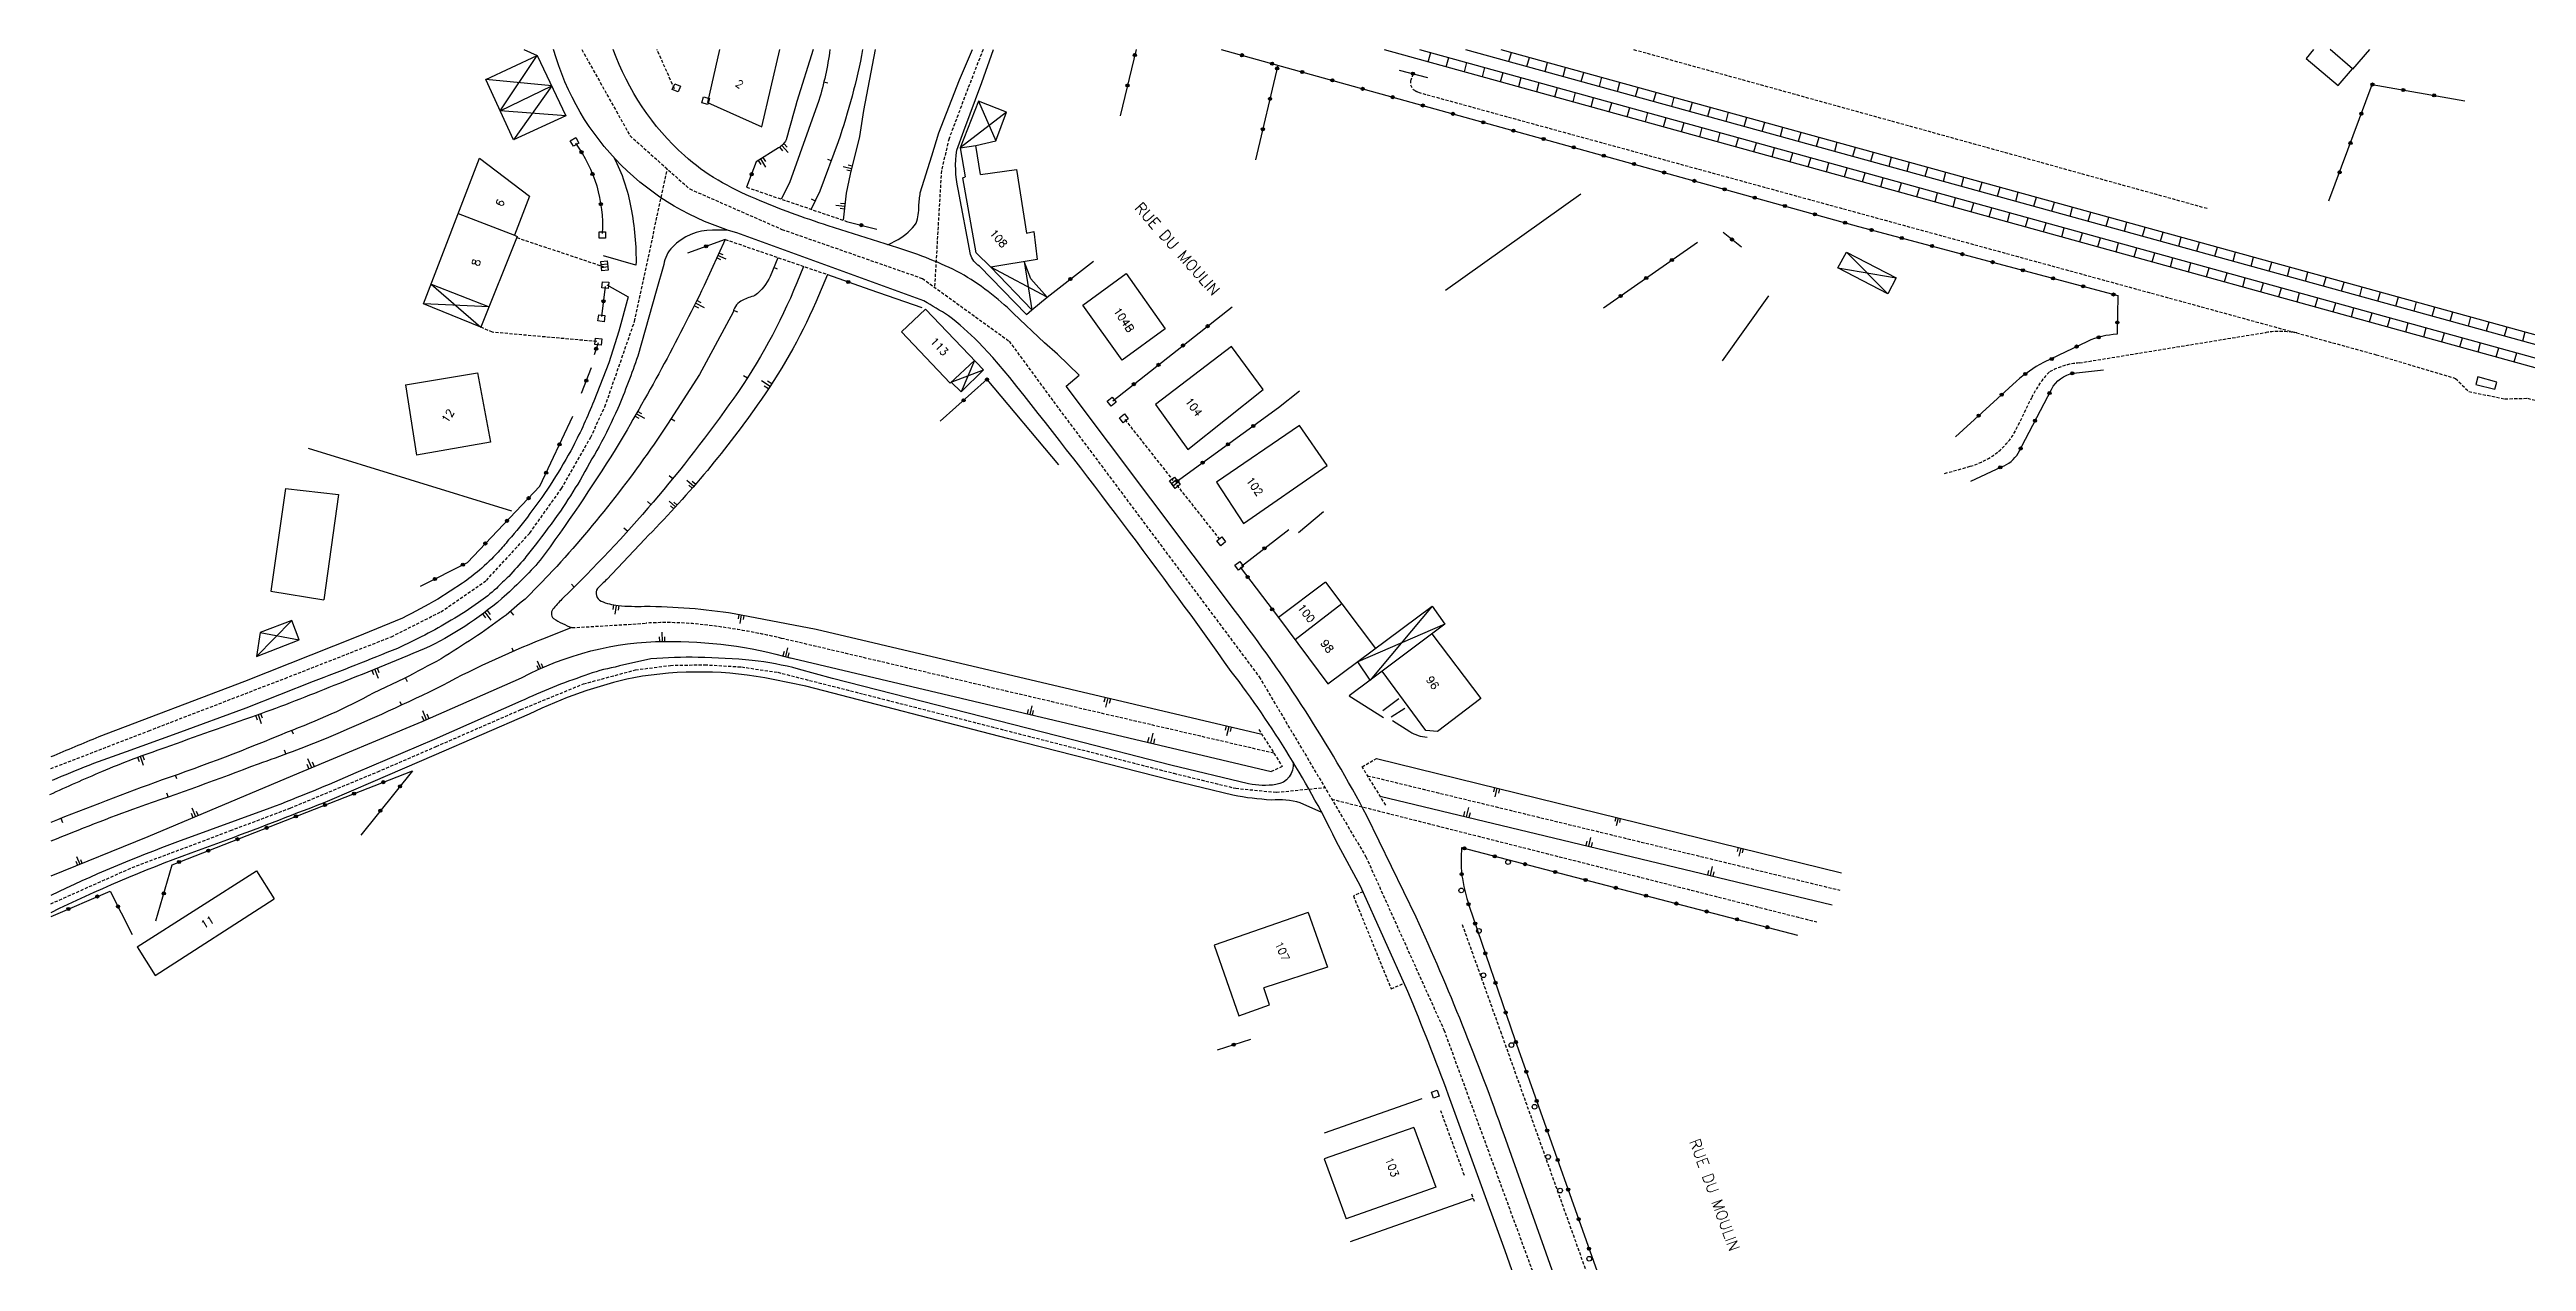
# Model space of a CAD drawing. Header units: millimetres. Extents: x 109000 to 110000, y 124999 to 126000.
# Drawn here: x 109016.7 to 109412.4, y 125806.4 to 126000 of the extents above; entities that cross this region are included whole.
import ezdxf
from ezdxf.enums import TextEntityAlignment as Align

# ---------------------------------------------------------------- set-up
doc = ezdxf.new("R2010")
doc.units = ezdxf.units.MM
doc.linetypes.add('DASHED', pattern=[0.75, 0.5, -0.25])
doc.layers.get('0').update_dxf_attribs({"linetype": 'CONTINUOUS'})
for name, color, linetype in [('W0001', 6, 'DASHED'), ('W0008', 7, 'CONTINUOUS'), ('W0100', 7, 'CONTINUOUS'), ('W0112', 1, 'DASHED'), ('W0211', 2, 'CONTINUOUS'), ('W0310', 3, 'CONTINUOUS'), ('W0322', 7, 'CONTINUOUS'), ('W0420', 7, 'CONTINUOUS'), ('W0515', 5, 'CONTINUOUS'), ('W0700', 7, 'CONTINUOUS'), ('W0989', 7, 'CONTINUOUS'), ('W0991', 7, 'CONTINUOUS')]:
    doc.layers.add(name, color=color, linetype=linetype)
doc.styles.get("Standard").update_dxf_attribs({"font": 'romans.shx', "width": 0.85})

# ---------------------------------------------------------------- blocks, each defined once
blk = doc.blocks.new('t322o')
at = {"color": 0, "linetype": 'Continuous'}
for radius in [0.25, 0.15]:
    blk.add_circle((0, 0), radius, dxfattribs=at)
blk = doc.blocks.new('t112o')
at = {"color": 0, "linetype": 'Continuous'}
for p, q in [((-0.5, 0.5), (0.5, 0.5)), ((-0.5, -0.5), (-0.5, 0.5)), ((0.5, 0.5), (0.5, -0.5)), ((0.5, -0.5), (-0.5, -0.5))]:
    blk.add_line(p, q, dxfattribs=at)

msp = doc.modelspace()

# ---------------------------------------------------------------- linework, layer by layer
at = {"layer": 'W0001'}
for points in [[(109101.72, 126000), (109109.42, 125986.25), (109118.96, 125977.73), (109133.69, 125971.27), (109156.13, 125963.43), (109169.99, 125953.41), (109177.05, 125943.79), (109209.94, 125899.78), (109226.97, 125871.06), (109239.44, 125843.38), (109253.9, 125803.98), (109272.89, 125750)], [(109165.83, 126000), (109163.41, 125993.79), (109160.39, 125985.77), (109159.16, 125980.65), (109158.07, 125962.03)], [(109016.89, 125885.12), (109032.55, 125891.17), (109054.32, 125899.55), (109071.31, 125906.19), (109079.22, 125910.18), (109086.48, 125915.19), (109093.43, 125922.77), (109098.49, 125929.88), (109103.15, 125938.06), (109105.42, 125942.94), (109110.16, 125956.58), (109115.39, 125980.92)], [(109016.89, 125863.52), (109029.89, 125869.32), (109045.61, 125875.22), (109055.14, 125878.82), (109069.12, 125884.62), (109078.48, 125888.67), (109092, 125894.56), (109101.99, 125898.66), (109110.29, 125900.9), (109115.89, 125901.62), (109121.37, 125901.72), (109127.25, 125901.37), (109133.02, 125900.51), (109146.74, 125897.03), (109196.31, 125884.38), (109206.19, 125881.98), (109212.68, 125881.35), (109220.42, 125882.11)], [(109221.52, 125880.26), (109299.03, 125860.63)]]:
    msp.add_lwpolyline(points, dxfattribs=at)
at = {"layer": 'W0008'}
for points in [[(109269.59, 125750), (109249.24, 125808.1), (109240.17, 125832.96, 0.012265), (109233.65, 125849.54), (109226.14, 125866.33), (109222.59, 125872.84, 0.050451), (109205.48, 125900.66, 0.013779), (109170.08, 125947.63), (109167.39, 125950.8), (109165.09, 125953.26, 0.035169), (109160.29, 125957.47, 0.010298), (109156.38, 125959.83), (109126.49, 125970.72, -0.261584), (109097.22, 126000)], [(109276.19, 125750), (109255.47, 125808.64), (109249.05, 125826.64, 0.020672), (109235.03, 125861.39), (109227.13, 125877.58, 0.04239), (109206.13, 125910.22), (109179.08, 125946.22), (109181.17, 125947.98), (109177.74, 125951.34), (109175.66, 125953.16), (109170.68, 125957.85, 0.063445), (109162.21, 125964.29, 0.045468), (109152.19, 125968.3), (109141.07, 125971.85, -0.022517), (109129.51, 125976.13, -0.032078), (109123.49, 125979.13, -0.051035), (109118.12, 125983.05, -0.123093), (109106.75, 126000)], [(109150.62, 125968.8), (109152.25, 125969.67, 0.118755), (109155.14, 125972.27, 0.088458), (109155.55, 125974.97, -0.015936), (109155.8, 125977.12), (109157.63, 125983.01), (109158.78, 125986.67), (109162.07, 125995.18), (109164.12, 126000)], [(109172.78, 125957.68), (109165.25, 125965.39, -0.167968), (109163.81, 125967.26), (109161.83, 125977.71, -0.087676), (109161.62, 125983.91), (109162.75, 125986.99), (109165.61, 125994.72), (109167.51, 126000)], [(109106.85, 125982.75, -0.077718), (109109.56, 125974.78, -0.052818), (109110.38, 125965.54), (109105.2, 125967.04)], [(109125, 125971.17), (109122.62, 125971.16, 0.201359), (109116.2, 125968.43, 0.158567), (109114.83, 125965.66), (109113.6, 125961.39), (109110.67, 125951.03, -0.017223), (109107.46, 125942.63, -0.015394), (109104.51, 125936.61, 0.004366), (109101.46, 125931.22, -0.010107), (109098.3, 125926.25, -0.007354), (109094.29, 125920.83, 0.022718), (109092.61, 125918.69, 0.005293), (109090.09, 125915.84, 0.028645), (109088.09, 125913.92, -0.026137), (109085.25, 125911.66, -0.02687), (109080.86, 125908.82, -0.02764), (109072.27, 125904.34, -0.006306), (109058.81, 125899.03), (109048.06, 125894.78), (109037.05, 125890.76), (109028.93, 125887.82, 0.021704), (109017.13, 125883.22, 0.368682)], [(109105.74, 125962.39), (109109.15, 125960.51), (109107.64, 125954.99), (109106.05, 125949.94), (109103.63, 125943.82, -0.026086), (109100.33, 125936.61, -0.039184), (109093.45, 125925.86, -0.028518), (109090.03, 125921.66, -0.019764), (109088.37, 125919.73, -0.022103), (109085.38, 125916.82, -0.016101), (109082.65, 125914.73), (109078.72, 125912.2, -0.007142), (109073.08, 125909.15), (109065.66, 125906.11), (109047.83, 125899.03), (109024.57, 125890.18, 0.005821), (109016.89, 125886.99, 4.361052)], [(109215.36, 125886.16, -0.407698), (109212.6, 125882.57, -0.084286), (109208.25, 125882.7), (109195.84, 125885.68), (109180.11, 125889.75), (109141.76, 125899.54), (109136.33, 125901.02, 0.040783), (109128.96, 125902.39, 0.021516), (109120.31, 125902.9, 0.025176), (109112.77, 125902.64, 0.013751), (109107.03, 125901.36, 0.041865), (109102.23, 125899.99, 0.032822), (109092.01, 125895.88), (109078.14, 125889.8), (109065.65, 125884.43, -0.00874), (109051.9, 125878.79), (109037.15, 125873.41, 0.025428), (109016.89, 125864.84, 4.13687)], [(109219.93, 125878.11), (109216.48, 125879.67, 0.087488), (109211.9, 125880.11, -0.034095), (109205.74, 125880.87), (109196.04, 125883.25), (109169.94, 125889.88), (109137.49, 125898.3), (109132.32, 125899.38, 0.093483), (109110.02, 125899.65, 0.060772), (109093.31, 125893.82), (109078.11, 125887.23), (109068.36, 125882.99), (109061.41, 125880.03, -0.004265), (109045.14, 125873.76), (109039.25, 125871.61, 0.026938), (109016.89, 125862.09, 0.251888)]]:
    msp.add_lwpolyline(points, format="xyb", dxfattribs=at)
msp.add_lwpolyline([(109172.78, 125957.68), (109173.59, 125958.44)], dxfattribs=at)
at = {"layer": 'W0100'}
for points in [[(109092.45, 126000), (109094.6, 125999.05), (109099.2, 125989.4), (109090.84, 125985.6), (109086.39, 125995.19), (109094.6, 125999.05)], [(109099.2, 125989.4), (109088.69, 125990.23), (109094.6, 125999.05)], [(109123.73, 126000), (109121.79, 125991.54), (109130.48, 125987.66), (109133.36, 126000)], [(109378.34, 126000), (109377.17, 125998.56), (109382.3, 125994.27), (109384.57, 125996.93), (109381.03, 126000)], [(109384.57, 125996.93), (109384.65, 125996.85), (109387.34, 126000)], [(109096.93, 125994.18), (109086.39, 125995.19)], [(109088.69, 125990.23), (109096.93, 125994.18)], [(109096.93, 125994.18), (109090.84, 125985.6)], [(109165.44, 125980.04), (109164.67, 125984.65), (109167.84, 125985.44), (109169.57, 125989.99), (109165.12, 125991.77), (109162.15, 125984.3), (109164.67, 125984.65)], [(109169.57, 125989.99), (109162.15, 125984.3)], [(109165.12, 125991.77), (109167.84, 125985.44)], [(109085.36, 125982.64), (109093.35, 125976.6), (109090.97, 125970.32), (109091.41, 125970.14), (109085.62, 125955.65), (109076.43, 125959.36), (109085.36, 125982.64)], [(109162.15, 125984.3), (109162.98, 125979.66)], [(109165.44, 125980.04), (109171.19, 125980.86), (109172.77, 125970.69), (109173.91, 125970.95), (109174.48, 125966.46), (109167.08, 125965.26), (109164.74, 125967.53), (109162.6, 125979.53), (109162.98, 125979.66)], [(109081.97, 125973.8), (109090.97, 125970.32)], [(109167.08, 125965.26), (109173.59, 125958.44), (109176.07, 125960.44), (109173.46, 125963.37), (109172.37, 125966.12)], [(109172.37, 125966.12), (109173.59, 125958.44)], [(109303.76, 125967.64), (109311.66, 125963.53), (109310.33, 125960.95), (109302.36, 125965.11), (109303.76, 125967.64), (109310.33, 125960.95)], [(109077.65, 125962.54), (109086.92, 125958.89)], [(109077.65, 125962.54), (109085.62, 125955.65)], [(109176.07, 125960.44), (109167.08, 125965.26)], [(109181.75, 125959.16), (109188.7, 125964.21), (109194.89, 125955.37), (109188.07, 125950.38), (109181.75, 125959.16)], [(109302.36, 125965.11), (109311.66, 125963.53)], [(109086.92, 125958.89), (109076.43, 125959.36)], [(109156.61, 125958.53), (109152.82, 125954.91), (109160.58, 125946.71), (109164.43, 125950.34)], [(109156.61, 125958.53), (109165.87, 125948.83)], [(109164.43, 125950.34), (109162.32, 125945.3)], [(109193.37, 125943.28), (109198.53, 125936.13), (109210.55, 125945.67), (109205.5, 125952.54), (109193.37, 125943.28)], [(109073.57, 125946.45), (109085.06, 125948.34)], [(109073.57, 125946.45), (109075.33, 125935.21)], [(109085.06, 125948.34), (109087.12, 125937.26)], [(109165.87, 125948.83), (109162.32, 125945.3), (109160.75, 125946.88)], [(109160.75, 125946.88), (109165.87, 125948.83)], [(109404.59, 125947.69), (109404.29, 125946.49), (109407.32, 125945.75), (109407.65, 125946.87), (109404.59, 125947.69)], [(109203.11, 125930.88), (109207.4, 125924.3), (109220.77, 125933.55), (109216.38, 125939.94), (109203.11, 125930.88)], [(109087.12, 125937.26), (109075.33, 125935.21)], [(109054.39, 125929.89), (109052.08, 125913.48)], [(109054.39, 125929.89), (109062.88, 125928.94)], [(109062.88, 125928.94), (109060.52, 125912.07)], [(109220.53, 125914.92), (109212.99, 125909.26), (109220.91, 125898.65), (109237.57, 125911.08), (109239.58, 125908.2), (109227.64, 125899.28), (109225.68, 125902.21)], [(109220.53, 125914.92), (109228.49, 125904.31)], [(109052.08, 125913.48), (109060.52, 125912.07)], [(109223.15, 125911.43), (109215.66, 125905.69)], [(109237.57, 125911.08), (109227.64, 125899.28)], [(109049.78, 125903.03), (109056.58, 125905.7), (109055.39, 125908.8), (109050.36, 125906.87), (109049.78, 125903.03), (109055.39, 125908.8)], [(109050.36, 125906.87), (109056.58, 125905.7)], [(109239.58, 125908.2), (109225.68, 125902.21)], [(109237.53, 125906.67), (109245.36, 125896.32), (109238.44, 125891.05), (109236.56, 125891.24), (109229.55, 125900.7)], [(109030.69, 125856.67), (109049.74, 125868.79)], [(109049.74, 125868.79), (109052.59, 125864.3)], [(109033.6, 125852.09), (109052.59, 125864.3)], [(109217.78, 125862.16), (109202.74, 125856.91)], [(109217.78, 125862.16), (109220.83, 125853.43)], [(109030.69, 125856.67), (109033.6, 125852.09)], [(109202.74, 125856.91), (109206.67, 125845.66), (109211.6, 125847.38), (109210.66, 125850.09)], [(109220.83, 125853.43), (109210.66, 125850.09)], [(109234.66, 125827.82), (109220.31, 125822.78)], [(109234.66, 125827.82), (109238.16, 125818.24)], [(109220.31, 125822.78), (109223.81, 125813.2)], [(109238.16, 125818.24), (109223.81, 125813.2)]]:
    msp.add_lwpolyline(points, dxfattribs=at)
at = {"layer": 'W0112'}
for points in [[(109116.52, 125993.74), (109113.74, 126000)], [(109361.35, 125974.59), (109269.59, 126000)], [(109249.75, 125989.21), (109388.37, 125951.25)], [(109128.06, 125978), (109144.01, 125972.55)], [(109091.33, 125969.96), (109105.12, 125965.35)], [(109124.61, 125969.67), (109141, 125964.04)], [(109104.12, 125953.35), (109087.46, 125954.84), (109085.62, 125955.65)], [(109388.37, 125951.25), (109401.05, 125947.46), (109403.17, 125945.35), (109408.91, 125944.2), (109412.53, 125944.29), (109443.61, 125935.9)], [(109188.47, 125940.89), (109196.16, 125931.18)], [(109196.77, 125930.4), (109203.72, 125921.63)], [(109169.86, 125897.42), (109133.65, 125905.94)], [(109212.28, 125887.58), (109169.86, 125897.42)], [(109209.87, 125891.38), (109213.61, 125885.48), (109211.84, 125884.66)], [(109230.15, 125879.3), (109226.36, 125885.42), (109228.69, 125886.73)], [(109227.24, 125884), (109302.68, 125865.71)], [(109226.52, 125865.47), (109224.97, 125864.79), (109231.01, 125849.94), (109233.06, 125850.85)], [(109242.35, 125860.24), (109248.46, 125843.18)], [(109248.46, 125843.18), (109281.74, 125750)], [(109242.71, 125820.15), (109238.93, 125830.5)], [(109244.31, 125815.95), (109243.88, 125817.2)]]:
    msp.add_lwpolyline(points, dxfattribs=at)
for points in [[(109234.5, 125996.13), (109234.16, 125995.11, 0.367505), (109234.85, 125993.42, 0.009762), (109235.34, 125993.17), (109249.75, 125989.21)], [(109319.42, 125932.27), (109323.48, 125933.42, 0.103708), (109328.05, 125935.81, 0.106031), (109330.86, 125939.34), (109333.35, 125944.43, -0.083391), (109336.13, 125948.48, -0.111107), (109340.94, 125949.94), (109370.77, 125954.82, -0.079317), (109375.67, 125954.73)], [(109133.65, 125905.94, 0.029482), (109121.12, 125908.12, 0.043403), (109111.99, 125908.36, -0.003231), (109100.16, 125907.65)]]:
    msp.add_lwpolyline(points, format="xyb", dxfattribs=at)
at = {"layer": 'W0211'}
for p, q in [((109130.37, 125981.65), (109129.96, 125982.29)), ((109131.15, 125981.23), (109130.33, 125982.53)), ((109131.11, 125982.11), (109130.71, 125982.76)), ((109133.86, 125983.83), (109133.36, 125984.39)), ((109134.7, 125983.56), (109133.68, 125984.68)), ((109134.51, 125984.41), (109134.01, 125984.98)), ((109144.26, 125981.56), (109144.92, 125981.4)), ((109143.49, 125981.34), (109144.83, 125981.01)), ((109144.06, 125980.79), (109144.73, 125980.63)), ((109142.32, 125975.12), (109143.74, 125974.97)), ((109142.99, 125974.64), (109143.7, 125974.56)), ((109143.07, 125975.46), (109143.78, 125975.38)), ((109123.94, 125966.41), (109123.27, 125966.71)), ((109124.78, 125966.49), (109123.45, 125967.1)), ((109124.29, 125967.18), (109123.62, 125967.48)), ((109120.4, 125958.68), (109119.67, 125959.05)), ((109121.34, 125958.74), (109119.88, 125959.47)), ((109120.82, 125959.53), (109120.09, 125959.89)), ((109130.45, 125947.14), (109131.83, 125946.23)), ((109130.88, 125946.28), (109131.57, 125945.83)), ((109131.4, 125947.08), (109132.1, 125946.63)), ((109111.77, 125941.04), (109110.43, 125941.81)), ((109111.33, 125941.82), (109110.65, 125942.2)), ((109110.88, 125941.04), (109110.21, 125941.43)), ((109118.52, 125931.22), (109119.64, 125930.25)), ((109118.8, 125930.41), (109119.36, 125929.93)), ((109119.36, 125931.06), (109119.92, 125930.57)), ((109115.66, 125927.86), (109116.69, 125926.93)), ((109115.9, 125927.1), (109116.41, 125926.63)), ((109116.44, 125927.69), (109116.96, 125927.22)), ((109087.14, 125909.75), (109086.65, 125910.4)), ((109106.76, 125910.56), (109106.86, 125911.27)), ((109107.07, 125909.79), (109107.27, 125911.21)), ((109107.58, 125910.45), (109107.68, 125911.16)), ((109086.39, 125909.19), (109085.9, 125909.83)), ((109087.26, 125908.82), (109086.27, 125910.12)), ((109114.51, 125906.9), (109114.54, 125905.44)), ((109126.74, 125909.08), (109126.87, 125909.76)), ((109127, 125908.31), (109127.26, 125909.69)), ((109127.53, 125908.93), (109127.66, 125909.61)), ((109094.6, 125902.36), (109095.15, 125901.13)), ((109114.1, 125906.16), (109114.12, 125905.44)), ((109114.94, 125906.18), (109114.96, 125905.45)), ((109134.03, 125903.82), (109133.85, 125903.14)), ((109134.61, 125904.4), (109134.24, 125903.04)), ((109134.82, 125903.61), (109134.64, 125902.93)), ((109068.52, 125900.09), (109068.23, 125900.82)), ((109069.24, 125899.54), (109068.65, 125900.99)), ((109069.37, 125900.43), (109069.07, 125901.16)), ((109094.52, 125901.59), (109094.79, 125900.97)), ((109095.23, 125901.9), (109095.5, 125901.29)), ((109076.26, 125894.41), (109076.89, 125892.97)), ((109173.04, 125894.58), (109172.88, 125893.88)), ((109173.61, 125895.18), (109173.28, 125893.79)), ((109173.85, 125894.39), (109173.68, 125893.69)), ((109185.18, 125895.77), (109185.36, 125896.52)), ((109185.43, 125894.92), (109185.79, 125896.42)), ((109186.04, 125895.57), (109186.22, 125896.32)), ((109049.91, 125892.87), (109049.65, 125893.59)), ((109050.58, 125892.3), (109050.06, 125893.74)), ((109050.73, 125893.17), (109050.47, 125893.88)), ((109076.16, 125893.51), (109076.48, 125892.79)), ((109076.99, 125893.88), (109077.31, 125893.16)), ((109192.95, 125890.81), (109192.57, 125889.22)), ((109204.54, 125891.25), (109204.71, 125891.96)), ((109204.78, 125890.44), (109205.12, 125891.86)), ((109205.36, 125891.05), (109205.53, 125891.76)), ((109031.06, 125886.19), (109030.79, 125886.91)), ((109031.74, 125885.62), (109031.21, 125887.07)), ((109031.89, 125886.5), (109031.63, 125887.22)), ((109057.91, 125886.75), (109058.53, 125885.28)), ((109192.3, 125890.12), (109192.11, 125889.33)), ((109193.22, 125889.91), (109193.03, 125889.11)), ((109057.79, 125885.84), (109058.1, 125885.1)), ((109058.65, 125886.19), (109058.95, 125885.46)), ((109039.42, 125878.88), (109040.02, 125877.48)), ((109243.36, 125878.93), (109243, 125877.42)), ((109247.4, 125881.41), (109247.57, 125882.1)), ((109247.63, 125880.63), (109247.96, 125882)), ((109248.19, 125881.22), (109248.36, 125881.9)), ((109039.32, 125878.01), (109039.61, 125877.31)), ((109040.13, 125878.35), (109040.42, 125877.65)), ((109242.74, 125878.28), (109242.56, 125877.52)), ((109243.61, 125878.07), (109243.43, 125877.31)), ((109266.81, 125876.72), (109266.96, 125877.34)), ((109267.01, 125876.02), (109267.32, 125877.25)), ((109267.52, 125876.54), (109267.67, 125877.16)), ((109021.02, 125871.1), (109021.52, 125869.86)), ((109021.63, 125870.62), (109021.88, 125870)), ((109262.29, 125873.53), (109262.12, 125872.82)), ((109262.87, 125874.14), (109262.53, 125872.72)), ((109263.11, 125873.33), (109262.94, 125872.62)), ((109286.36, 125871.88), (109286.52, 125872.53)), ((109286.58, 125871.13), (109286.9, 125872.44)), ((109287.12, 125871.69), (109287.28, 125872.35)), ((109020.92, 125870.33), (109021.17, 125869.72)), ((109281.72, 125868.86), (109281.55, 125868.14)), ((109282.31, 125869.48), (109281.96, 125868.04)), ((109282.55, 125868.66), (109282.38, 125867.94))]:
    msp.add_line(p, q, dxfattribs=at)
for points in [[(109138.69, 126000), (109136.05, 125991.68, -0.005709), (109134.39, 125985.58, -0.135169), (109133.15, 125984.29), (109129.59, 125982.06)], [(109124.61, 125969.67), (109121.27, 125962.3, -0.022391), (109107.05, 125936.06, -0.018271), (109095.09, 125918.41, -0.033308), (109088.94, 125912.29)], [(109141, 125964.04), (109139.1, 125959.64, -0.051456), (109129.76, 125943.19)], [(109129.76, 125943.19, -0.042751), (109111.77, 125921.78, 2.345806)], [(109111.77, 125921.78), (109105.72, 125915.34, 0.001035), (109104.22, 125913.9, 0.451021), (109104.82, 125911.89, 0.073978), (109107.53, 125911.18, 0.030263), (109111.76, 125911.06, -0.03806), (109126.07, 125909.92), (109139.19, 125907.41)], [(109088.94, 125912.29, -0.06882), (109076.56, 125904.24, -0.004016), (109062.11, 125898.38, -0.010021), (109049.7, 125893.61, 0.006948), (109035.11, 125888.43, 0.020981), (109025.02, 125884.61, 0.010361), (109016.7, 125880.93, 1.127917)], [(109016.98, 125868.02), (109032.45, 125874.29), (109056.56, 125884.46), (109076.21, 125892.67), (109092.1, 125899.64, -0.120953), (109114.99, 125905.45)], [(109114.99, 125905.45, -0.072178), (109135.18, 125902.78)]]:
    msp.add_lwpolyline(points, format="xyb", dxfattribs=at)
for points in [[(109148.61, 126000), (109146.75, 125990.25), (109146.11, 125986.12), (109144.59, 125980.07), (109143.95, 125977.04), (109143.5, 125972.72)], [(109139.19, 125907.41), (109210.35, 125890.62)], [(109134.64, 125902.93), (109211.84, 125884.66)], [(109228.69, 125886.73), (109302.95, 125868.5)], [(109229.27, 125880.72), (109301.47, 125863.35)]]:
    msp.add_lwpolyline(points, dxfattribs=at)
at = {"layer": 'W0310'}
for points in [[(109239.7, 125961.55), (109261.33, 125976.94)], [(109147.73, 125961.65), (109156.05, 125958.78)], [(109283.93, 125950.25), (109291.34, 125960.67)], [(109166.45, 125947.29), (109177.87, 125933.67)], [(109213.04, 125942.81), (109216.38, 125945.48)], [(109058.02, 125936.33), (109090.51, 125926.3)], [(109216.19, 125922.87), (109220.2, 125926.2)], [(109227.64, 125899.28), (109224.31, 125896.76), (109229.77, 125893.31)], [(109229.67, 125894.41), (109232.26, 125896.35)], [(109231, 125893.39), (109233.2, 125894.79)], [(109235.93, 125832.39), (109220.32, 125826.87)], [(109224.5, 125809.58), (109244.11, 125816.53)]]:
    msp.add_lwpolyline(points, dxfattribs=at)
msp.add_lwpolyline([(109231.22, 125892.81), (109233.98, 125891.05, 0.130022), (109236.75, 125890.17, -0.656989)], format="xyb", dxfattribs=at)
at = {"layer": 'W0322'}
for points in [[(109190.28, 126000), (109187.73, 125989.4)], [(109203.88, 126000), (109305.67, 125971.74)], [(109212.92, 125997.49), (109209.36, 125982.39)], [(109232.3, 125996.7), (109236.83, 125995.53)], [(109380.82, 125975.84), (109387.74, 125994.41), (109402.53, 125991.81)], [(109129.59, 125982.06), (109128.06, 125978)], [(109124.61, 125969.67), (109118.59, 125967.45)], [(109144.01, 125972.55), (109148.85, 125971.3)], [(109284.03, 125970.8), (109286.95, 125968.46)], [(109176.07, 125960.44), (109183.45, 125966.21)], [(109264.93, 125958.72), (109279.94, 125969.24)], [(109105.46, 125962.12), (109104.89, 125957.33)], [(109141, 125964.04), (109147.73, 125961.65)], [(109186.56, 125943.9), (109205.63, 125958.91)], [(109104.33, 125953.14), (109103.69, 125951.23)], [(109101.66, 125945.1), (109103.27, 125949.18)], [(109166.49, 125947.33), (109158.99, 125940.63)], [(109196.66, 125930.94), (109213.04, 125942.81)], [(109075.98, 125914.26), (109083.46, 125918.08), (109095.03, 125930.23), (109100.3, 125941.45)], [(109207.09, 125917.48), (109214.66, 125923.34)], [(109206.89, 125917.32), (109212.99, 125909.26)], [(109036.31, 125869.78), (109074.67, 125884.78)], [(109074.67, 125884.78), (109066.43, 125874.51)], [(109242.27, 125872.51), (109295.94, 125858.53)], [(109033.68, 125860.82), (109036.31, 125869.78)], [(109016.95, 125861.51), (109026.39, 125865.57), (109029.91, 125858.64)], [(109243.48, 125863.14), (109250.78, 125841.86), (109266.25, 125798.17), (109274.57, 125775.56)], [(109203.26, 125840.19), (109208.59, 125841.93)]]:
    msp.add_lwpolyline(points, dxfattribs=at)
for points in [[(109100.7, 125985.03, -0.174519), (109104.99, 125970.63, -0.898023)], [(109305.67, 125971.74), (109347.08, 125960.69), (109346.98, 125954.52, 0.089538), (109342.23, 125953.38), (109335.22, 125949.99, 0.061475), (109330.88, 125947.01), (109321.15, 125938.14)], [(109323.59, 125931.06), (109328.51, 125933.35, 0.17884), (109331.17, 125935.53), (109336.48, 125945.71, -0.232545), (109340.01, 125948.3), (109344.79, 125948.82)], [(109242.27, 125872.51, 0.03369), (109242.27, 125868.23, 0.03493), (109243.48, 125863.14, 0.139157)]]:
    msp.add_lwpolyline(points, format="xyb", dxfattribs=at)
at = {"layer": 'W0420', "color": 0}
for centre in [(109249.68, 125870.19), (109242.22, 125865.66), (109245.02, 125859.2), (109245.76, 125852.11), (109250.23, 125840.97), (109253.91, 125831.1), (109256.09, 125823.11), (109258, 125817.73), (109262.65, 125806.84)]:
    msp.add_circle(centre, 0.375, dxfattribs=at)
at = {"layer": 'W0515'}
for points in [[(109141.37, 126000, -0.038463), (109139.6, 125991.87), (109134.91, 125978.72), (109133.56, 125976.12)], [(109146.59, 126000, -0.038034), (109142.67, 125985.28), (109139.74, 125977.37), (109138.35, 125974.48)], [(109133.02, 125966.73), (109131.83, 125963.76, -0.111173), (109129.39, 125960.7, 0.042877), (109127.43, 125959.97, 0.221016), (109125.88, 125958.07)], [(109137.13, 125965.34), (109136.06, 125962.73, -0.057883), (109125.99, 125944.31)], [(109125.99, 125944.31, -0.047333), (109098.75, 125912.39)], [(109115.41, 125940.15, -0.042604), (109096.41, 125916.03)], [(109096.41, 125916.03, -0.006468), (109092.67, 125912.22, 0.002933), (109089.19, 125909.3, -0.01197), (109084.45, 125905.98, -0.001632), (109079.25, 125902.66, -0.001718), (109073.33, 125899.5), (109068.42, 125897.18)], [(109098.75, 125912.39, 0.02752), (109097.26, 125910.78, 0.434256), (109097.21, 125909.09, 0.046643), (109100.16, 125907.65)], [(109100.16, 125907.65), (109095.43, 125905.79, 0.030397), (109078.42, 125897.86, -0.01194), (109060.9, 125889.94, -0.012059), (109050.02, 125885.85, -0.010808), (109030.84, 125878.94, 0.00784), (109016.89, 125873.52, 4.656771)], [(109068.42, 125897.18, -0.035096), (109054.68, 125890.96, -0.017345), (109034.7, 125883.33, 0.005698), (109016.89, 125876.53, 0.813697)]]:
    msp.add_lwpolyline(points, format="xyb", dxfattribs=at)
for points in [[(109141.03, 125994.61), (109140.37, 125994.77)], [(109140.95, 125982.48), (109141.55, 125982.26)], [(109138.36, 125976.15), (109139.01, 125975.84)], [(109133.01, 125964.94), (109132.4, 125965.18)], [(109125.88, 125958.07), (109120.52, 125948.08), (109115.41, 125940.15)], [(109126.64, 125958.07), (109125.95, 125958.32)], [(109127.58, 125947.93), (109128.18, 125947.55)], [(109116.57, 125940.62), (109115.96, 125941.01)], [(109115.66, 125931.96), (109116.25, 125931.47)], [(109112.22, 125927.78), (109112.78, 125927.3)], [(109108.45, 125923.61), (109109.07, 125923.05)], [(109100.06, 125914.57), (109100.51, 125914.11)], [(109090.86, 125909.66), (109090.34, 125910.28)], [(109090.55, 125904.41), (109090.78, 125903.87)], [(109073.86, 125899.01), (109073.54, 125899.61)], [(109072.67, 125895.86), (109072.94, 125895.28)], [(109055.65, 125890.65), (109055.42, 125891.24)], [(109054.2, 125888.15), (109054.46, 125887.45)], [(109037.05, 125883.48), (109036.84, 125884.07)], [(109035.41, 125881.28), (109035.65, 125880.59)], [(109018.82, 125876.49), (109018.55, 125877.18)]]:
    msp.add_lwpolyline(points, dxfattribs=at)
at = {"layer": 'W0700', "color": 0}
for p, q in [((109236.93, 125998.06), (109237.33, 125999.51)), ((109239.82, 125997.26), (109240.22, 125998.71)), ((109242.71, 125996.46), (109243.11, 125997.91)), ((109249.81, 125998.1), (109250.21, 125999.54)), ((109252.7, 125997.3), (109253.1, 125998.75)), ((109255.59, 125996.5), (109255.99, 125997.95)), ((109245.6, 125995.66), (109246, 125997.11)), ((109248.49, 125994.86), (109248.89, 125996.31)), ((109251.38, 125994.07), (109251.78, 125995.51)), ((109254.27, 125993.27), (109254.67, 125994.71)), ((109257.17, 125992.47), (109257.57, 125993.91)), ((109258.48, 125995.71), (109258.88, 125997.15)), ((109261.38, 125994.91), (109261.77, 125996.35)), ((109264.27, 125994.11), (109264.67, 125995.56)), ((109267.16, 125993.31), (109267.56, 125994.76)), ((109270.05, 125992.52), (109270.45, 125993.96)), ((109260.06, 125991.67), (109260.46, 125993.11)), ((109262.95, 125990.87), (109263.35, 125992.31)), ((109265.84, 125990.07), (109266.24, 125991.51)), ((109268.73, 125989.27), (109269.13, 125990.72)), ((109271.62, 125988.47), (109272.02, 125989.92)), ((109272.94, 125991.72), (109273.34, 125993.16)), ((109275.84, 125990.92), (109276.24, 125992.37)), ((109278.73, 125990.12), (109279.13, 125991.57)), ((109281.62, 125989.33), (109282.02, 125990.77)), ((109284.51, 125988.53), (109284.91, 125989.97)), ((109274.52, 125987.67), (109274.92, 125989.12)), ((109277.41, 125986.87), (109277.81, 125988.32)), ((109280.3, 125986.07), (109280.7, 125987.52)), ((109283.19, 125985.27), (109283.59, 125986.72)), ((109286.08, 125984.47), (109286.48, 125985.92)), ((109287.4, 125987.73), (109287.8, 125989.18)), ((109290.3, 125986.93), (109290.7, 125988.38)), ((109293.19, 125986.14), (109293.59, 125987.58)), ((109296.08, 125985.34), (109296.48, 125986.79)), ((109298.97, 125984.54), (109299.37, 125985.99)), ((109288.97, 125983.67), (109289.37, 125985.12)), ((109291.86, 125982.87), (109292.26, 125984.32)), ((109294.76, 125982.08), (109295.16, 125983.52)), ((109297.65, 125981.28), (109298.05, 125982.72)), ((109300.54, 125980.48), (109300.94, 125981.92)), ((109301.87, 125983.74), (109302.26, 125985.19)), ((109304.76, 125982.95), (109305.16, 125984.39)), ((109307.65, 125982.15), (109308.05, 125983.6)), ((109310.54, 125981.35), (109310.94, 125982.8)), ((109313.43, 125980.55), (109313.83, 125982)), ((109303.43, 125979.68), (109303.83, 125981.12)), ((109306.32, 125978.88), (109306.72, 125980.32)), ((109309.21, 125978.08), (109309.61, 125979.52)), ((109312.11, 125977.28), (109312.51, 125978.72)), ((109315, 125976.48), (109315.4, 125977.93)), ((109316.33, 125979.76), (109316.72, 125981.2)), ((109319.22, 125978.96), (109319.62, 125980.41)), ((109322.11, 125978.16), (109322.51, 125979.61)), ((109325, 125977.36), (109325.4, 125978.81)), ((109327.89, 125976.57), (109328.29, 125978.01)), ((109317.89, 125975.68), (109318.29, 125977.13)), ((109320.78, 125974.88), (109321.18, 125976.33)), ((109323.67, 125974.08), (109324.07, 125975.53)), ((109326.56, 125973.28), (109326.96, 125974.73)), ((109329.46, 125972.48), (109329.85, 125973.93)), ((109330.79, 125975.77), (109331.18, 125977.22)), ((109333.68, 125974.97), (109334.08, 125976.42)), ((109336.57, 125974.18), (109336.97, 125975.62)), ((109339.46, 125973.38), (109339.86, 125974.82)), ((109342.35, 125972.58), (109342.75, 125974.03)), ((109332.35, 125971.68), (109332.75, 125973.13)), ((109335.24, 125970.88), (109335.64, 125972.33)), ((109338.13, 125970.09), (109338.53, 125971.53)), ((109341.02, 125969.29), (109341.42, 125970.73)), ((109343.91, 125968.49), (109344.31, 125969.93)), ((109345.25, 125971.78), (109345.65, 125973.23)), ((109348.14, 125970.99), (109348.54, 125972.43)), ((109351.03, 125970.19), (109351.43, 125971.63)), ((109353.92, 125969.39), (109354.32, 125970.84)), ((109356.81, 125968.59), (109357.21, 125970.04)), ((109346.8, 125967.69), (109347.2, 125969.13)), ((109349.7, 125966.89), (109350.1, 125968.33)), ((109352.59, 125966.09), (109352.99, 125967.53)), ((109355.48, 125965.29), (109355.88, 125966.73)), ((109358.37, 125964.49), (109358.77, 125965.94)), ((109359.71, 125967.8), (109360.11, 125969.24)), ((109362.6, 125967), (109363, 125968.44)), ((109365.49, 125966.2), (109365.89, 125967.65)), ((109368.38, 125965.4), (109368.78, 125966.85)), ((109371.28, 125964.61), (109371.67, 125966.05)), ((109361.26, 125963.69), (109361.66, 125965.14)), ((109364.15, 125962.89), (109364.55, 125964.34)), ((109367.05, 125962.09), (109367.44, 125963.54)), ((109369.94, 125961.29), (109370.34, 125962.74)), ((109372.83, 125960.49), (109373.23, 125961.94)), ((109374.17, 125963.81), (109374.57, 125965.25)), ((109377.06, 125963.01), (109377.46, 125964.46)), ((109379.95, 125962.21), (109380.35, 125963.66)), ((109382.84, 125961.42), (109383.24, 125962.86)), ((109385.74, 125960.62), (109386.13, 125962.07)), ((109375.72, 125959.69), (109376.12, 125961.14)), ((109378.61, 125958.89), (109379.01, 125960.34)), ((109381.5, 125958.1), (109381.9, 125959.54)), ((109384.39, 125957.3), (109384.79, 125958.74)), ((109387.29, 125956.5), (109387.69, 125957.94)), ((109388.63, 125959.82), (109389.03, 125961.27)), ((109391.52, 125959.02), (109391.92, 125960.47)), ((109394.41, 125958.23), (109394.81, 125959.67)), ((109397.3, 125957.43), (109397.7, 125958.88)), ((109400.2, 125956.63), (109400.59, 125958.08)), ((109390.18, 125955.7), (109390.58, 125957.14)), ((109393.07, 125954.9), (109393.47, 125956.34)), ((109395.96, 125954.1), (109396.36, 125955.54)), ((109398.85, 125953.3), (109399.25, 125954.74)), ((109401.74, 125952.5), (109402.14, 125953.95)), ((109403.09, 125955.83), (109403.49, 125957.28)), ((109405.98, 125955.04), (109406.38, 125956.48)), ((109408.87, 125954.24), (109409.27, 125955.69)), ((109411.76, 125953.44), (109412.16, 125954.89)), ((109404.64, 125951.7), (109405.04, 125953.15)), ((109407.53, 125950.9), (109407.93, 125952.35)), ((109410.42, 125950.1), (109410.82, 125951.55))]:
    msp.add_line(p, q, dxfattribs=at)
at = {"layer": 'W0700'}
for points in [[(109229.91, 126000), (109500, 125925.34)], [(109235.54, 126000), (109500, 125926.89)], [(109242.91, 126000), (109500, 125929.11)], [(109248.55, 126000), (109500, 125930.67)]]:
    msp.add_lwpolyline(points, dxfattribs=at)

# ---------------------------------------------------------------- block references
at = {"layer": 'W0112'}
for p, rotation in [((109116.84, 125993.88), 337.7040606023003), ((109121.51, 125991.82), 343.7212006433174), ((109100.57, 125985.25), 299.9942681821884), ((109105.33, 125965.7), 276.846226572487), ((109105.39, 125965.21), 276.846226572487), ((109105.49, 125962.37), 264.4372313996981), ((109104.87, 125957.08), 83.17835712109293), ((109104.37, 125953.33), 174.7017584612506), ((109186.36, 125943.75), 306.8839072025859), ((109188.31, 125941.09), 308.4269219499911), ((109196.31, 125930.99), 128.1558811394372), ((109196.62, 125930.59), 128.1558811394372), ((109203.87, 125921.43), 128.5444042284211), ((109206.74, 125917.52), 127.5460018093814), ((109238.07, 125833.13), 288.6335049069015)]:
    msp.add_blockref('t112o', p, dxfattribs=dict(at, rotation=rotation))
msp.add_blockref('t112o', (109104.99, 125970.38), dxfattribs=at)
at = {"layer": 'W0322'}
for p, rotation in [((109190.07, 125999.12), 256.5025981956063), ((109207.17, 125999.09), 344.483414440081), ((109211.99, 125997.75), 344.483414440081), ((109212.8, 125996.99), 256.7219819701544), ((109188.9, 125994.26), 256.5025981956063), ((109216.81, 125996.41), 344.483414440081), ((109221.63, 125995.07), 344.483414440081), ((109226.45, 125993.73), 344.483414440081), ((109234.5, 125996.13), 345.5367575081), ((109387.76, 125994.41), 350.0298519569536), ((109392.68, 125993.54), 350.0298519569536), ((109211.65, 125992.12), 256.7219819701544), ((109231.26, 125992.4), 344.483414440081), ((109236.08, 125991.06), 344.483414440081), ((109240.9, 125989.72), 344.483414440081), ((109386, 125989.74), 69.5852622454332), ((109397.61, 125992.68), 350.0298519569536), ((109210.51, 125987.26), 256.7219819701544), ((109245.72, 125988.38), 344.483414440081), ((109250.53, 125987.05), 344.483414440081), ((109255.35, 125985.71), 344.483414440081), ((109384.26, 125985.06), 69.5852622454332), ((109101.67, 125983.61), 324.7652206418706), ((109260.17, 125984.37), 344.483414440081), ((109264.99, 125983.03), 344.483414440081), ((109269.81, 125981.7), 344.483414440081), ((109103.44, 125980.11), 294.6256477928228), ((109128.85, 125980.08), 249.4406834471104), ((109274.62, 125980.36), 344.483414440081), ((109279.44, 125979.02), 344.483414440081), ((109284.26, 125977.68), 344.483414440081), ((109382.51, 125980.37), 69.5852622454332), ((109104.76, 125975.3), 264.486074943775), ((109289.08, 125976.35), 344.483414440081), ((109293.89, 125975.01), 344.483414440081), ((109298.71, 125973.67), 344.483414440081), ((109146.37, 125971.94), 345.586264564535), ((109285.46, 125969.66), 321.3544342635432), ((109303.53, 125972.33), 344.483414440081), ((109307.75, 125971.18), 345.0561734617946), ((109312.58, 125969.89), 345.0561734617946), ((109121.59, 125968.57), 200.3136334489541), ((109275.84, 125966.37), 35.02820809270859), ((109317.42, 125968.6), 345.0561734617946), ((109322.25, 125967.31), 345.0561734617946), ((109327.08, 125966.03), 345.0561734617946), ((109144.28, 125962.87), 340.4725387073011), ((109179.77, 125963.33), 39.0051229252638), ((109271.75, 125963.5), 35.02820809270859), ((109331.91, 125964.74), 345.0561734617946), ((109336.74, 125963.45), 345.0561734617946), ((109341.57, 125962.16), 345.0561734617946), ((109105.19, 125959.79), 263.2444378189365), ((109267.66, 125960.63), 35.02820809270859), ((109346.4, 125960.87), 345.0561734617946), ((109201.7, 125955.81), 38.19790022452968), ((109344.04, 125954.03), 198.9702147228994), ((109347.01, 125956.39), 269.1043644914726), ((109104.02, 125952.21), 251.5563024799743), ((109193.84, 125949.63), 38.19790022452968), ((109197.77, 125952.72), 38.19790022452968), ((109336.54, 125950.57), 207.5132674234274), ((109340.51, 125952.55), 207.5132674234274), ((109102.44, 125947.09), 68.3946909271694), ((109166.45, 125947.29), 221.7859620948761), ((109189.91, 125946.54), 38.19790022452968), ((109332.31, 125948.17), 216.6952619761106), ((109339.82, 125948.27), 12.32435844874453), ((109162.72, 125943.96), 221.7859620948761), ((109324.85, 125941.51), 222.3155771536154), ((109328.54, 125944.88), 222.3155771536154), ((109336.18, 125945.13), 62.49520786361769), ((109208.99, 125939.87), 35.91523837834306), ((109333.87, 125940.7), 62.49520786361769), ((109098.17, 125936.92), 64.82946501670635), ((109200.89, 125934.01), 35.91523837834306), ((109204.94, 125936.94), 35.91523837834306), ((109331.56, 125936.26), 62.49520786361769), ((109096.04, 125932.4), 64.82946501670635), ((109196.84, 125931.07), 35.91523837834306), ((109328.3, 125933.25), 25.45201513621671), ((109093.23, 125928.34), 46.42265117177314), ((109089.78, 125924.72), 46.42265117177314), ((109086.33, 125921.1), 46.42265117177314), ((109210.78, 125920.33), 37.76247624958974), ((109078.27, 125915.43), 27.07171982933954), ((109082.72, 125917.7), 27.07171982933954), ((109208.09, 125915.74), 307.1333796627007), ((109212.01, 125910.56), 307.1333796627007), ((109070.01, 125882.96), 21.35548188903845), ((109072.69, 125882.31), 231.2447892652775), ((109060.7, 125879.31), 21.35548188903845), ((109065.36, 125881.14), 21.35548188903845), ((109069.56, 125878.41), 231.2447892652775), ((109051.39, 125875.67), 21.35548188903845), ((109056.04, 125877.49), 21.35548188903845), ((109042.07, 125872.03), 21.35548188903845), ((109046.73, 125873.85), 21.35548188903845), ((109242.71, 125872.39), 345.4056275233215), ((109247.55, 125871.13), 345.4056275233215), ((109037.42, 125870.21), 21.35548188903845), ((109242.27, 125868.27), 262.3302574254367), ((109252.39, 125869.87), 345.4056275233215), ((109257.23, 125868.61), 345.4056275233215), ((109262.06, 125867.35), 345.4056275233215), ((109019.74, 125862.71), 23.27546668133123), ((109024.34, 125864.69), 23.27546668133123), ((109027.64, 125863.1), 296.9706224975248), ((109034.96, 125865.19), 73.64394738402103), ((109243.37, 125863.48), 244.2343643151925), ((109266.9, 125866.09), 345.4056275233215), ((109271.74, 125864.83), 345.4056275233215), ((109276.58, 125863.57), 345.4056275233215), ((109244.43, 125860.36), 288.9499608830735), ((109281.42, 125862.31), 345.4056275233215), ((109286.26, 125861.05), 345.4056275233215), ((109291.1, 125859.79), 345.4056275233215), ((109246.05, 125855.63), 288.9499608830735), ((109247.68, 125850.9), 288.9499608830735), ((109249.3, 125846.17), 288.9499608830735), ((109205.86, 125841.04), 18.11323650790746), ((109250.93, 125841.44), 289.5022457378098), ((109252.6, 125836.73), 289.5022457378098), ((109254.27, 125832.02), 289.5022457378098), ((109255.94, 125827.3), 289.5022457378098), ((109257.61, 125822.59), 289.5022457378098), ((109259.28, 125817.88), 289.5022457378098), ((109260.95, 125813.16), 289.5022457378098), ((109262.61, 125808.45), 289.5022457378098)]:
    msp.add_blockref('t322o', p, dxfattribs=dict(at, rotation=rotation))

# ---------------------------------------------------------------- texts
at = {"layer": 'W0989'}
for rotation, p in [(311.7336, (109196.86, 125968.15)), (290.0725, (109282.69, 125817.02))]:
    msp.add_text('RUE DU MOULIN', height=1.75, rotation=rotation, dxfattribs=at).set_placement(p, align=Align.MIDDLE)
at = {"layer": 'W0991'}
for s, rotation, p in [('2', 324.6069, (109126.92, 125994.49)), ('6', 67.0574, (109088.67, 125975.5)), ('108', 310.8295, (109168.3, 125969.82)), ('8', 74.4684, (109084.85, 125965.98)), ('104B', 304.7088, (109188.32, 125956.82)), ('113', 312.525, (109158.85, 125952.56)), ('12', 57.1581, (109080.34, 125941.49)), ('104', 306.8839, (109199.48, 125942.9)), ('102', 305.1479, (109209.22, 125930.21)), ('100', 308.2686, (109217.46, 125909.95)), ('98', 307.2805, (109220.79, 125904.68)), ('96', 305.8172, (109237.63, 125898.84)), ('11', 32.2293, (109041.91, 125860.61)), ('107', 294.4549, (109213.62, 125855.96)), ('103', 290.0579, (109231.17, 125821.46))]:
    msp.add_text(s, height=1.25, rotation=rotation, dxfattribs=at).set_placement(p, align=Align.MIDDLE)

doc.saveas('drawing.dxf')
